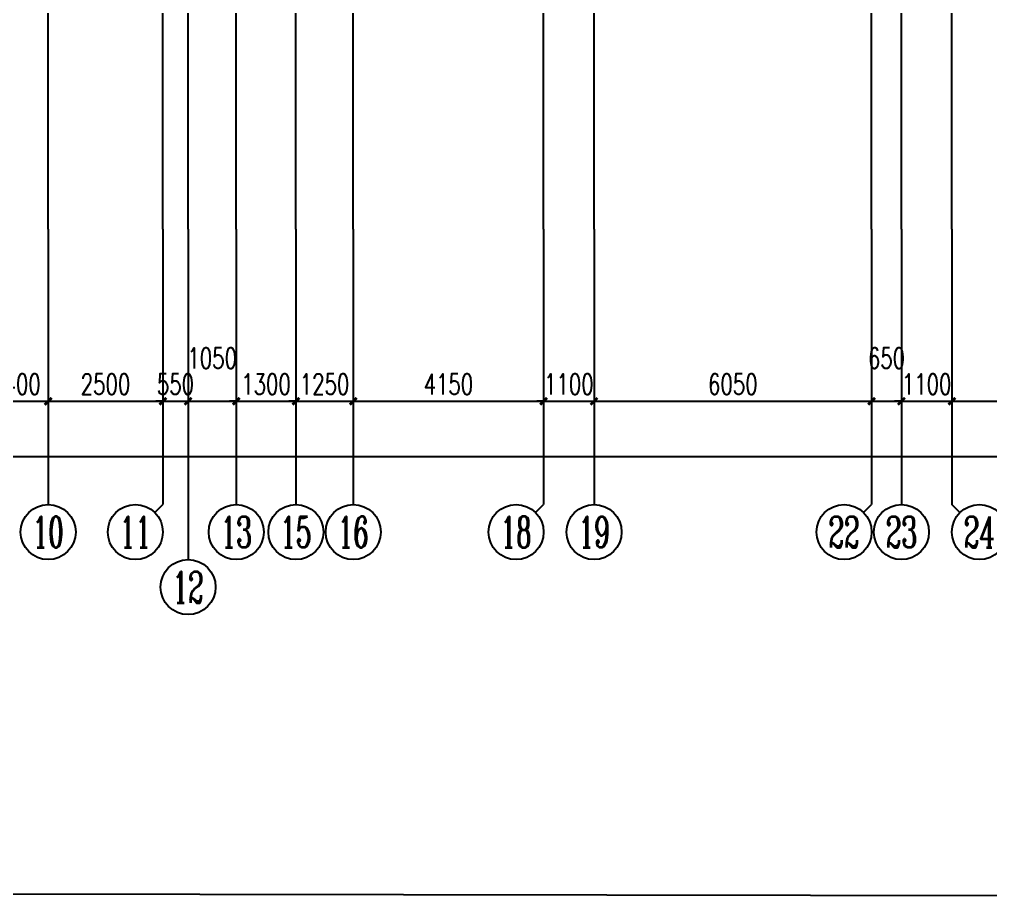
# Model space of a CAD drawing. Extents: x 369444 to 684549, y -549309 to 575337.
# Drawn here: x 402098 to 423268, y 44667 to 63936 of the extents above; entities that cross this region are included whole.
import ezdxf
from ezdxf.enums import TextEntityAlignment as Align

# ---------------------------------------------------------------- set-up
doc = ezdxf.new("R2010")
doc.units = 0
doc.header["$LTSCALE"] = 1000
doc.header["$MEASUREMENT"] = 0
for name, color, linetype in [('AXIS', 3, 'Continuous'), ('AXIS_TEXT', 7, 'Continuous'), ('DOTE', 1, 'Continuous')]:
    doc.layers.add(name, color=color, linetype=linetype)
doc.layers.add('不要动图层', color=140, linetype='Continuous', plot=False)
doc.styles.add('_TCH_AXIS', font='COMPLEX', dxfattribs={"bigfont": 'GBCBIG'})
doc.styles.add('_TCH_DIM_T3', font='SIMPLEX', dxfattribs={"width": 0.705882, "bigfont": 'GBCBIG'})
doc.styles.add('COMPLEX', font='COMPLEX')
doc.dimstyles.new('_TCH_ARCH&&150', dxfattribs={"dimtxt": 446.25, "dimasz": 150, "dimexe": 375, "dimexo": 450, "dimgap": 150, "dimtad": 1, "dimdec": 0, "dimzin": 0, "dimdsep": 46, "dimtxsty": '_TCH_DIM_T3', "dimblk": 'ARCHTICK', "dimcen": 0.09, "dimclrt": 7, "dimazin": 2, "dimtfac": 1, "dimtdec": 0, "dimtix": 1, "dimtmove": 2, "dimatfit": 3, "dimfxl": 0, "dimtolj": 1, "dimtzin": 0, "dimarcsym": 0})

# ---------------------------------------------------------------- blocks, each defined once
blk = doc.blocks.new('_ArchTick')
at = {"color": 0, "linetype": 'ByBlock', "const_width": 0.4}
blk.add_lwpolyline([(-0.5, -0.5), (0.5, 0.5)], dxfattribs=at)
blk = doc.blocks.new('*D1221')
at = {"layer": 'AXIS', "color": 0, "lineweight": -2, "transparency": 16777216}
for p, q in [((401324, 58914), (401324, 55239)), ((402724, 58914), (402724, 55239)), ((401324, 55614), (402724, 55614))]:
    blk.add_line(p, q, dxfattribs=at)
at = {"layer": 'Defpoints', "color": 0, "transparency": 16777216}
for p in [(401324, 59364), (402724, 59364), (402724, 55614)]:
    blk.add_point(p, dxfattribs=at)
at = {"layer": 'AXIS', "color": 0, "lineweight": -2, "transparency": 16777216, "xscale": 150, "yscale": 150, "zscale": 150, "rotation": 180}
blk.add_blockref('_ArchTick', (401324, 55614), dxfattribs=at)
at = {"layer": 'AXIS', "color": 0, "lineweight": -2, "transparency": 16777216, "xscale": 150, "yscale": 150, "zscale": 150}
blk.add_blockref('_ArchTick', (402724, 55614), dxfattribs=at)
at = {"layer": 'AXIS', "color": 7, "lineweight": -2, "transparency": 16777216, "insert": (402024, 55987), "char_height": 446.2, "attachment_point": 5, "style": '_TCH_DIM_T3'}
blk.add_mtext('\\A1;1400', dxfattribs=at)
blk = doc.blocks.new('*D1222')
at = {"layer": 'AXIS', "color": 0, "lineweight": -2, "transparency": 16777216}
for p, q in [((402724, 58914), (402724, 55239)), ((405224, 58914), (405224, 55239)), ((402724, 55614), (405224, 55614))]:
    blk.add_line(p, q, dxfattribs=at)
at = {"layer": 'Defpoints', "color": 0, "transparency": 16777216}
for p in [(402724, 59364), (405224, 59364), (405224, 55614)]:
    blk.add_point(p, dxfattribs=at)
at = {"layer": 'AXIS', "color": 0, "lineweight": -2, "transparency": 16777216, "xscale": 150, "yscale": 150, "zscale": 150, "rotation": 180}
blk.add_blockref('_ArchTick', (402724, 55614), dxfattribs=at)
at = {"layer": 'AXIS', "color": 0, "lineweight": -2, "transparency": 16777216, "xscale": 150, "yscale": 150, "zscale": 150}
blk.add_blockref('_ArchTick', (405224, 55614), dxfattribs=at)
at = {"layer": 'AXIS', "color": 7, "lineweight": -2, "transparency": 16777216, "insert": (403974, 55987), "char_height": 446.2, "attachment_point": 5, "style": '_TCH_DIM_T3'}
blk.add_mtext('\\A1;2500', dxfattribs=at)
blk = doc.blocks.new('*D1223')
at = {"layer": 'AXIS', "color": 0, "lineweight": -2, "transparency": 16777216}
for p, q in [((405224, 58914), (405224, 55239)), ((405774, 58914), (405774, 55239)), ((405224, 55614), (405074, 55614)), ((405224, 55614), (405774, 55614)), ((405774, 55614), (405924, 55614))]:
    blk.add_line(p, q, dxfattribs=at)
at = {"layer": 'Defpoints', "color": 0, "transparency": 16777216}
for p in [(405224, 59364), (405774, 59364), (405774, 55614)]:
    blk.add_point(p, dxfattribs=at)
at = {"layer": 'AXIS', "color": 0, "lineweight": -2, "transparency": 16777216, "xscale": 150, "yscale": 150, "zscale": 150}
blk.add_blockref('_ArchTick', (405224, 55614), dxfattribs=at)
at = {"layer": 'AXIS', "color": 0, "lineweight": -2, "transparency": 16777216, "xscale": 150, "yscale": 150, "zscale": 150, "rotation": 180}
blk.add_blockref('_ArchTick', (405774, 55614), dxfattribs=at)
at = {"layer": 'AXIS', "color": 7, "lineweight": -2, "transparency": 16777216, "insert": (405499, 55987), "char_height": 446.2, "attachment_point": 5, "style": '_TCH_DIM_T3'}
blk.add_mtext('\\A1;550', dxfattribs=at)
blk = doc.blocks.new('*D1224')
at = {"layer": 'AXIS', "color": 0, "lineweight": -2, "transparency": 16777216}
for p, q in [((405774, 58914), (405774, 55239)), ((406824, 58914), (406824, 55239)), ((405774, 55614), (406824, 55614))]:
    blk.add_line(p, q, dxfattribs=at)
at = {"layer": 'Defpoints', "color": 0, "transparency": 16777216}
for p in [(405774, 59364), (406824, 59364), (406824, 55614)]:
    blk.add_point(p, dxfattribs=at)
at = {"layer": 'AXIS', "color": 0, "lineweight": -2, "transparency": 16777216, "xscale": 150, "yscale": 150, "zscale": 150, "rotation": 180}
blk.add_blockref('_ArchTick', (405774, 55614), dxfattribs=at)
at = {"layer": 'AXIS', "color": 0, "lineweight": -2, "transparency": 16777216, "xscale": 150, "yscale": 150, "zscale": 150}
blk.add_blockref('_ArchTick', (406824, 55614), dxfattribs=at)
at = {"layer": 'AXIS', "color": 7, "lineweight": -2, "transparency": 16777216, "insert": (406299, 56552), "char_height": 446.2, "attachment_point": 5, "style": '_TCH_DIM_T3'}
blk.add_mtext('\\A1;1050', dxfattribs=at)
blk = doc.blocks.new('*D1225')
at = {"layer": 'AXIS', "color": 0, "lineweight": -2, "transparency": 16777216}
for p, q in [((406824, 58914), (406824, 55239)), ((408124, 58914), (408124, 55239)), ((406824, 55614), (406674, 55614)), ((406824, 55614), (408124, 55614)), ((408124, 55614), (408274, 55614))]:
    blk.add_line(p, q, dxfattribs=at)
at = {"layer": 'Defpoints', "color": 0, "transparency": 16777216}
for p in [(406824, 59364), (408124, 59364), (408124, 55614)]:
    blk.add_point(p, dxfattribs=at)
at = {"layer": 'AXIS', "color": 0, "lineweight": -2, "transparency": 16777216, "xscale": 150, "yscale": 150, "zscale": 150}
blk.add_blockref('_ArchTick', (406824, 55614), dxfattribs=at)
at = {"layer": 'AXIS', "color": 0, "lineweight": -2, "transparency": 16777216, "xscale": 150, "yscale": 150, "zscale": 150, "rotation": 180}
blk.add_blockref('_ArchTick', (408124, 55614), dxfattribs=at)
at = {"layer": 'AXIS', "color": 7, "lineweight": -2, "transparency": 16777216, "insert": (407474, 55987), "char_height": 446.2, "attachment_point": 5, "style": '_TCH_DIM_T3'}
blk.add_mtext('\\A1;1300', dxfattribs=at)
blk = doc.blocks.new('*D1226')
at = {"layer": 'AXIS', "color": 0, "lineweight": -2, "transparency": 16777216}
for p, q in [((408124, 58914), (408124, 55239)), ((409374, 58914), (409374, 55239)), ((408124, 55614), (407974, 55614)), ((408124, 55614), (409374, 55614)), ((409374, 55614), (409524, 55614))]:
    blk.add_line(p, q, dxfattribs=at)
at = {"layer": 'Defpoints', "color": 0, "transparency": 16777216}
for p in [(408124, 59364), (409374, 59364), (409374, 55614)]:
    blk.add_point(p, dxfattribs=at)
at = {"layer": 'AXIS', "color": 0, "lineweight": -2, "transparency": 16777216, "xscale": 150, "yscale": 150, "zscale": 150}
blk.add_blockref('_ArchTick', (408124, 55614), dxfattribs=at)
at = {"layer": 'AXIS', "color": 0, "lineweight": -2, "transparency": 16777216, "xscale": 150, "yscale": 150, "zscale": 150, "rotation": 180}
blk.add_blockref('_ArchTick', (409374, 55614), dxfattribs=at)
at = {"layer": 'AXIS', "color": 7, "lineweight": -2, "transparency": 16777216, "insert": (408749, 55987), "char_height": 446.2, "attachment_point": 5, "style": '_TCH_DIM_T3'}
blk.add_mtext('\\A1;1250', dxfattribs=at)
blk = doc.blocks.new('*D1227')
at = {"layer": 'AXIS', "color": 0, "lineweight": -2, "transparency": 16777216}
for p, q in [((409374, 58914), (409374, 55239)), ((413524, 58914), (413524, 55239)), ((409374, 55614), (413524, 55614))]:
    blk.add_line(p, q, dxfattribs=at)
at = {"layer": 'Defpoints', "color": 0, "transparency": 16777216}
for p in [(409374, 59364), (413524, 59364), (413524, 55614)]:
    blk.add_point(p, dxfattribs=at)
at = {"layer": 'AXIS', "color": 0, "lineweight": -2, "transparency": 16777216, "xscale": 150, "yscale": 150, "zscale": 150, "rotation": 180}
blk.add_blockref('_ArchTick', (409374, 55614), dxfattribs=at)
at = {"layer": 'AXIS', "color": 0, "lineweight": -2, "transparency": 16777216, "xscale": 150, "yscale": 150, "zscale": 150}
blk.add_blockref('_ArchTick', (413524, 55614), dxfattribs=at)
at = {"layer": 'AXIS', "color": 7, "lineweight": -2, "transparency": 16777216, "insert": (411449, 55987), "char_height": 446.2, "attachment_point": 5, "style": '_TCH_DIM_T3'}
blk.add_mtext('\\A1;4150', dxfattribs=at)
blk = doc.blocks.new('*D1228')
at = {"layer": 'AXIS', "color": 0, "lineweight": -2, "transparency": 16777216}
for p, q in [((413524, 58914), (413524, 55239)), ((414624, 58914), (414624, 55239)), ((413524, 55614), (413374, 55614)), ((413524, 55614), (414624, 55614)), ((414624, 55614), (414774, 55614))]:
    blk.add_line(p, q, dxfattribs=at)
at = {"layer": 'Defpoints', "color": 0, "transparency": 16777216}
for p in [(413524, 59364), (414624, 59364), (414624, 55614)]:
    blk.add_point(p, dxfattribs=at)
at = {"layer": 'AXIS', "color": 0, "lineweight": -2, "transparency": 16777216, "xscale": 150, "yscale": 150, "zscale": 150}
blk.add_blockref('_ArchTick', (413524, 55614), dxfattribs=at)
at = {"layer": 'AXIS', "color": 0, "lineweight": -2, "transparency": 16777216, "xscale": 150, "yscale": 150, "zscale": 150, "rotation": 180}
blk.add_blockref('_ArchTick', (414624, 55614), dxfattribs=at)
at = {"layer": 'AXIS', "color": 7, "lineweight": -2, "transparency": 16777216, "insert": (414074, 55987), "char_height": 446.2, "attachment_point": 5, "style": '_TCH_DIM_T3'}
blk.add_mtext('\\A1;1100', dxfattribs=at)
blk = doc.blocks.new('*D1229')
at = {"layer": 'AXIS', "color": 0, "lineweight": -2, "transparency": 16777216}
for p, q in [((414624, 58914), (414624, 55239)), ((420674, 58914), (420674, 55239)), ((414624, 55614), (420674, 55614))]:
    blk.add_line(p, q, dxfattribs=at)
at = {"layer": 'Defpoints', "color": 0, "transparency": 16777216}
for p in [(414624, 59364), (420674, 59364), (420674, 55614)]:
    blk.add_point(p, dxfattribs=at)
at = {"layer": 'AXIS', "color": 0, "lineweight": -2, "transparency": 16777216, "xscale": 150, "yscale": 150, "zscale": 150, "rotation": 180}
blk.add_blockref('_ArchTick', (414624, 55614), dxfattribs=at)
at = {"layer": 'AXIS', "color": 0, "lineweight": -2, "transparency": 16777216, "xscale": 150, "yscale": 150, "zscale": 150}
blk.add_blockref('_ArchTick', (420674, 55614), dxfattribs=at)
at = {"layer": 'AXIS', "color": 7, "lineweight": -2, "transparency": 16777216, "insert": (417649, 55987), "char_height": 446.2, "attachment_point": 5, "style": '_TCH_DIM_T3'}
blk.add_mtext('\\A1;6050', dxfattribs=at)
blk = doc.blocks.new('*D1230')
at = {"layer": 'AXIS', "color": 0, "lineweight": -2, "transparency": 16777216}
for p, q in [((420674, 58914), (420674, 55239)), ((421324, 58914), (421324, 55239)), ((420674, 55614), (421324, 55614))]:
    blk.add_line(p, q, dxfattribs=at)
at = {"layer": 'Defpoints', "color": 0, "transparency": 16777216}
for p in [(420674, 59364), (421324, 59364), (421324, 55614)]:
    blk.add_point(p, dxfattribs=at)
at = {"layer": 'AXIS', "color": 0, "lineweight": -2, "transparency": 16777216, "xscale": 150, "yscale": 150, "zscale": 150, "rotation": 180}
blk.add_blockref('_ArchTick', (420674, 55614), dxfattribs=at)
at = {"layer": 'AXIS', "color": 0, "lineweight": -2, "transparency": 16777216, "xscale": 150, "yscale": 150, "zscale": 150}
blk.add_blockref('_ArchTick', (421324, 55614), dxfattribs=at)
at = {"layer": 'AXIS', "color": 7, "lineweight": -2, "transparency": 16777216, "insert": (420999, 56552), "char_height": 446.2, "attachment_point": 5, "style": '_TCH_DIM_T3'}
blk.add_mtext('\\A1;650', dxfattribs=at)
blk = doc.blocks.new('*D1231')
at = {"layer": 'AXIS', "color": 0, "lineweight": -2, "transparency": 16777216}
for p, q in [((421324, 58914), (421324, 55239)), ((422424, 58914), (422424, 55239)), ((421324, 55614), (421174, 55614)), ((421324, 55614), (422424, 55614)), ((422424, 55614), (422574, 55614))]:
    blk.add_line(p, q, dxfattribs=at)
at = {"layer": 'Defpoints', "color": 0, "transparency": 16777216}
for p in [(421324, 59364), (422424, 59364), (422424, 55614)]:
    blk.add_point(p, dxfattribs=at)
at = {"layer": 'AXIS', "color": 0, "lineweight": -2, "transparency": 16777216, "xscale": 150, "yscale": 150, "zscale": 150}
blk.add_blockref('_ArchTick', (421324, 55614), dxfattribs=at)
at = {"layer": 'AXIS', "color": 0, "lineweight": -2, "transparency": 16777216, "xscale": 150, "yscale": 150, "zscale": 150, "rotation": 180}
blk.add_blockref('_ArchTick', (422424, 55614), dxfattribs=at)
at = {"layer": 'AXIS', "color": 7, "lineweight": -2, "transparency": 16777216, "insert": (421874, 55987), "char_height": 446.2, "attachment_point": 5, "style": '_TCH_DIM_T3'}
blk.add_mtext('\\A1;1100', dxfattribs=at)
blk = doc.blocks.new('*D1232')
at = {"layer": 'AXIS', "color": 0, "lineweight": -2, "transparency": 16777216}
for p, q in [((422424, 58914), (422424, 55239)), ((428474, 58914), (428474, 55239)), ((422424, 55614), (428474, 55614))]:
    blk.add_line(p, q, dxfattribs=at)
at = {"layer": 'Defpoints', "color": 0, "transparency": 16777216}
for p in [(422424, 59364), (428474, 59364), (428474, 55614)]:
    blk.add_point(p, dxfattribs=at)
at = {"layer": 'AXIS', "color": 0, "lineweight": -2, "transparency": 16777216, "xscale": 150, "yscale": 150, "zscale": 150, "rotation": 180}
blk.add_blockref('_ArchTick', (422424, 55614), dxfattribs=at)
at = {"layer": 'AXIS', "color": 0, "lineweight": -2, "transparency": 16777216, "xscale": 150, "yscale": 150, "zscale": 150}
blk.add_blockref('_ArchTick', (428474, 55614), dxfattribs=at)
at = {"layer": 'AXIS', "color": 7, "lineweight": -2, "transparency": 16777216, "insert": (425449, 55987), "char_height": 446.2, "attachment_point": 5, "style": '_TCH_DIM_T3'}
blk.add_mtext('\\A1;6050', dxfattribs=at)
blk = doc.blocks.new('*D1301')
at = {"layer": 'AXIS', "color": 0, "lineweight": -2, "transparency": 16777216}
for p, q in [((380524, 58914), (380524, 54039)), ((614224, 58914), (614224, 54039)), ((380524, 54414), (614224, 54414))]:
    blk.add_line(p, q, dxfattribs=at)
at = {"layer": 'Defpoints', "color": 0, "transparency": 16777216}
for p in [(380524, 59364), (614224, 59364), (614224, 54414)]:
    blk.add_point(p, dxfattribs=at)
at = {"layer": 'AXIS', "color": 0, "lineweight": -2, "transparency": 16777216, "xscale": 150, "yscale": 150, "zscale": 150, "rotation": 180}
blk.add_blockref('_ArchTick', (380524, 54414), dxfattribs=at)
at = {"layer": 'AXIS', "color": 0, "lineweight": -2, "transparency": 16777216, "xscale": 150, "yscale": 150, "zscale": 150}
blk.add_blockref('_ArchTick', (614224, 54414), dxfattribs=at)
at = {"layer": 'AXIS', "color": 7, "lineweight": -2, "transparency": 16777216, "insert": (497374, 54787), "char_height": 446.2, "attachment_point": 5, "style": '_TCH_DIM_T3'}
blk.add_mtext('\\A1;233700', dxfattribs=at)
blk = doc.blocks.new('_AXISO')
blk.add_circle((0, 0), 0.5)
at = {"layer": 'AXIS_TEXT', "style": 'COMPLEX', "width": 1.041667}
blk.add_attdef('A', text='', height=0.56, dxfattribs=at).set_placement((-0.25, -0.28), (0.25, -0.28), align=Align.FIT)

msp = doc.modelspace()

# ---------------------------------------------------------------- linework, layer by layer
at = {"layer": 'AXIS'}
for p, q in [((402724.5, 59364.2), (402724.5, 53364.2)), ((405224.5, 59364.2), (405224.5, 53364.2)), ((405774.5, 59364.2), (405774.5, 52164.2)), ((406824.5, 59364.2), (406824.5, 53364.2)), ((408124.5, 59364.2), (408124.5, 53364.2)), ((409374.5, 59364.2), (409374.5, 53364.2)), ((413524.5, 59364.2), (413524.5, 53364.2)), ((414624.5, 59364.2), (414624.5, 53364.2)), ((420674.5, 59364.2), (420674.5, 53364.2)), ((421324.5, 59364.2), (421324.5, 53364.2)), ((422424.5, 59364.2), (422424.5, 53364.2)), ((405048.7, 53188.5), (405224.5, 53364.2)), ((413348.7, 53188.5), (413524.5, 53364.2)), ((420498.7, 53188.5), (420674.5, 53364.2)), ((422600.2, 53188.5), (422424.5, 53364.2))]:
    msp.add_line(p, q, dxfattribs=at)
at = {"layer": 'DOTE', "color": 8}
for p, q in [((405774.5, 59364.2), (405774.5, 476704.8)), ((413524.5, 59364.2), (413524.5, 476704.8)), ((420674.5, 59364.2), (420674.5, 476704.8)), ((421324.5, 59364.2), (421324.5, 476704.8)), ((402724.5, 59364.2), (402724.5, 261807)), ((405224.5, 59364.2), (405224.5, 261807)), ((406824.5, 59364.2), (406824.5, 261807)), ((408124.5, 59364.2), (408124.5, 261807)), ((409374.5, 59364.2), (409374.5, 261807)), ((414624.5, 59364.2), (414624.5, 261807)), ((422424.5, 59364.2), (422424.5, 261807))]:
    msp.add_line(p, q, dxfattribs=at)
at = {"layer": '不要动图层'}
msp.add_lwpolyline([(374141.4, 480401.6), (608632.4, 480035.6), (630599.4, 458002.6), (630103.6, 140971.4), (534606.6, 140971.5), (534606.6, 44667.5), (383961.4, 44901.6), (384134.4, 155731.6), (384114.4, 173450.6), (374190.4, 173466.6), (373839.4, 234426.6), (373748.4, 250410.6), (374011.4, 393904.6)], close=True, dxfattribs=at)

# ---------------------------------------------------------------- block references
at = {"layer": 'AXIS', "lineweight": -2}
ref = msp.add_blockref('_AXISO', (402724.5, 52764.2), dxfattribs=dict(at, xscale=1200, yscale=1200, zscale=1200))
ref.add_attrib('A', '10', dxfattribs={"layer": 'AXIS_TEXT', "lineweight": -2, "ltscale": 6, "height": 678.82, "style": '_TCH_AXIS', "width": 0.724138}).set_placement((402385.1, 52424.8), (403063.9, 52424.8), align=Align.FIT)
ref = msp.add_blockref('_AXISO', (404624.5, 52764.2), dxfattribs=dict(at, xscale=1200, yscale=1200, zscale=1200))
ref.add_attrib('A', '11', dxfattribs={"layer": 'AXIS_TEXT', "lineweight": -2, "ltscale": 6, "height": 678.82, "style": '_TCH_AXIS', "width": 0.875}).set_placement((404285.1, 52424.8), (404963.9, 52424.8), align=Align.FIT)
ref = msp.add_blockref('_AXISO', (406824.5, 52764.2), dxfattribs=dict(at, xscale=1200, yscale=1200, zscale=1200))
ref.add_attrib('A', '13', dxfattribs={"layer": 'AXIS_TEXT', "lineweight": -2, "ltscale": 6, "height": 678.82, "style": '_TCH_AXIS', "width": 0.724138}).set_placement((406485.1, 52424.8), (407163.9, 52424.8), align=Align.FIT)
ref = msp.add_blockref('_AXISO', (408124.5, 52764.2), dxfattribs=dict(at, xscale=1200, yscale=1200, zscale=1200))
ref.add_attrib('A', '15', dxfattribs={"layer": 'AXIS_TEXT', "lineweight": -2, "ltscale": 6, "height": 678.82, "style": '_TCH_AXIS', "width": 0.724138}).set_placement((407785.1, 52424.8), (408463.9, 52424.8), align=Align.FIT)
ref = msp.add_blockref('_AXISO', (409374.5, 52764.2), dxfattribs=dict(at, xscale=1200, yscale=1200, zscale=1200))
ref.add_attrib('A', '16', dxfattribs={"layer": 'AXIS_TEXT', "lineweight": -2, "ltscale": 6, "height": 678.82, "style": '_TCH_AXIS', "width": 0.724138}).set_placement((409035.1, 52424.8), (409713.9, 52424.8), align=Align.FIT)
ref = msp.add_blockref('_AXISO', (412924.5, 52764.2), dxfattribs=dict(at, xscale=1200, yscale=1200, zscale=1200))
ref.add_attrib('A', '18', dxfattribs={"layer": 'AXIS_TEXT', "lineweight": -2, "ltscale": 6, "height": 678.82, "style": '_TCH_AXIS', "width": 0.724138}).set_placement((412585.1, 52424.8), (413263.9, 52424.8), align=Align.FIT)
ref = msp.add_blockref('_AXISO', (414624.5, 52764.2), dxfattribs=dict(at, xscale=1200, yscale=1200, zscale=1200))
ref.add_attrib('A', '19', dxfattribs={"layer": 'AXIS_TEXT', "lineweight": -2, "ltscale": 6, "height": 678.82, "style": '_TCH_AXIS', "width": 0.724138}).set_placement((414285.1, 52424.8), (414963.9, 52424.8), align=Align.FIT)
ref = msp.add_blockref('_AXISO', (420074.5, 52764.2), dxfattribs=dict(at, xscale=1200, yscale=1200, zscale=1200))
ref.add_attrib('A', '22', dxfattribs={"layer": 'AXIS_TEXT', "lineweight": -2, "ltscale": 6, "height": 678.82, "style": '_TCH_AXIS', "width": 0.617647}).set_placement((419735.1, 52424.8), (420413.9, 52424.8), align=Align.FIT)
ref = msp.add_blockref('_AXISO', (421324.5, 52764.2), dxfattribs=dict(at, xscale=1200, yscale=1200, zscale=1200))
ref.add_attrib('A', '23', dxfattribs={"layer": 'AXIS_TEXT', "lineweight": -2, "ltscale": 6, "height": 678.82, "style": '_TCH_AXIS', "width": 0.617647}).set_placement((420985.1, 52424.8), (421663.9, 52424.8), align=Align.FIT)
ref = msp.add_blockref('_AXISO', (423024.5, 52764.2), dxfattribs=dict(at, xscale=1200, yscale=1200, zscale=1200))
ref.add_attrib('A', '24', dxfattribs={"layer": 'AXIS_TEXT', "lineweight": -2, "ltscale": 6, "height": 678.82, "style": '_TCH_AXIS', "width": 0.583333}).set_placement((422685.1, 52424.8), (423363.9, 52424.8), align=Align.FIT)
ref = msp.add_blockref('_AXISO', (405774.5, 51564.2), dxfattribs=dict(at, xscale=1200, yscale=1200, zscale=1200))
ref.add_attrib('A', '12', dxfattribs={"layer": 'AXIS_TEXT', "lineweight": -2, "ltscale": 6, "height": 678.82, "style": '_TCH_AXIS', "width": 0.724138}).set_placement((405435.1, 51224.8), (406113.9, 51224.8), align=Align.FIT)

# ---------------------------------------------------------------- dimensions: what is measured, and where the dimension line sits
for p1, p2, distance, text, picture, middle in [((380524.5, 59364.2), (614224.5, 59364.2), -4950, '233700', '*D1301', (497374.5, 54787.4)), ((401324.5, 59364.2), (402724.5, 59364.2), -3750, '1400', '*D1221', (402024.5, 55987.4)), ((402724.5, 59364.2), (405224.5, 59364.2), -3750, '2500', '*D1222', (403974.5, 55987.4)), ((405224.5, 59364.2), (405774.5, 59364.2), -3750, '550', '*D1223', (405499.5, 55987.4)), ((406824.5, 59364.2), (408124.5, 59364.2), -3750, '1300', '*D1225', (407474.5, 55987.4)), ((408124.5, 59364.2), (409374.5, 59364.2), -3750, '1250', '*D1226', (408749.5, 55987.4)), ((409374.5, 59364.2), (413524.5, 59364.2), -3750, '4150', '*D1227', (411449.5, 55987.4)), ((413524.5, 59364.2), (414624.5, 59364.2), -3750, '1100', '*D1228', (414074.5, 55987.4)), ((414624.5, 59364.2), (420674.5, 59364.2), -3750, '6050', '*D1229', (417649.5, 55987.4)), ((421324.5, 59364.2), (422424.5, 59364.2), -3750, '1100', '*D1231', (421874.5, 55987.4)), ((422424.5, 59364.2), (428474.5, 59364.2), -3750, '6050', '*D1232', (425449.5, 55987.4))]:
    dim = msp.add_aligned_dim(p1=p1, p2=p2, distance=distance, text=text, dimstyle='_TCH_ARCH&&150', dxfattribs=at)
    dim.commit()
    dim.dimension.update_dxf_attribs({"geometry": picture, "text_midpoint": middle})
for base, p1, p2, text, picture, middle in [((406824.5, 55614.2), (405774.5, 59364.2), (406824.5, 59364.2), '1050', '*D1224', (406299.5, 56551.7)), ((421324.5, 55614.2), (420674.5, 59364.2), (421324.5, 59364.2), '650', '*D1230', (420999.5, 56551.7))]:
    dim = msp.add_linear_dim(base=base, p1=p1, p2=p2, angle=0, text=text, dimstyle='_TCH_ARCH&&150', dxfattribs=at)
    dim.commit()
    dim.dimension.update_dxf_attribs({"geometry": picture, "text_midpoint": middle, "dimtype": 161})

doc.saveas('drawing.dxf')
